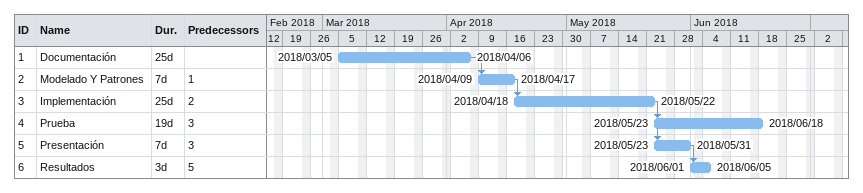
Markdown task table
| ID | Task | Duration | Start | Finish | Predecessors |
|---|---|---|---|---|---|
| 1 | Documentación | 25d | 2018-03-05 | 2018-04-06 |  |
| 2 | Modelado Y Patrones | 7d | 2018-04-09 | 2018-04-17 | 1 |
| 3 | Implementación | 25d | 2018-04-18 | 2018-05-22 | 2 |
| 4 | Prueba | 19d | 2018-05-23 | 2018-06-18 | 3 |
| 5 | Presentación | 7d | 2018-05-23 | 2018-05-31 | 3 |
| 6 | Resultados | 3d | 2018-06-01 | 2018-06-05 | 5 |
